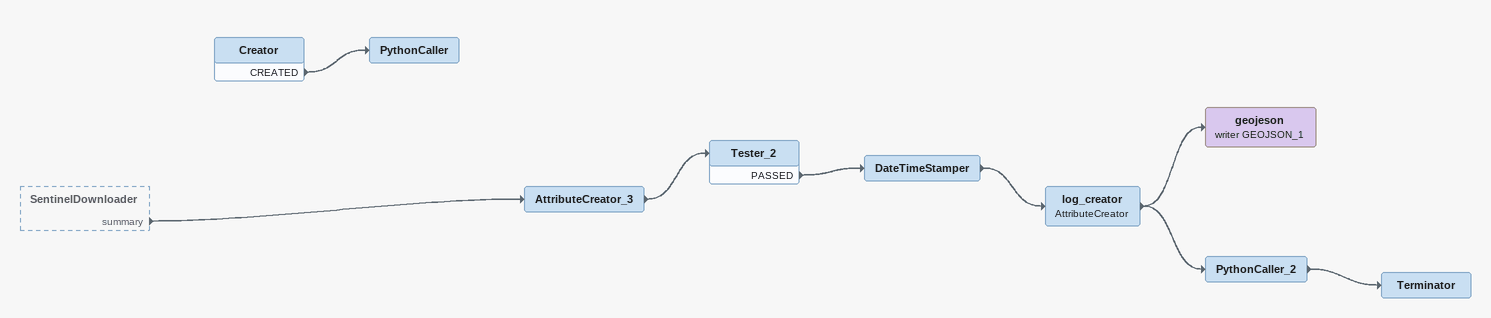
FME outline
SentinelDownloader [outside]
    summary -> AttributeCreator_3
AttributeCreator_3
    -> Tester_2
Tester_2
    PASSED -> DateTimeStamper
DateTimeStamper
    -> log_creator
log_creator: AttributeCreator
    -> geojeson (writer GEOJSON_1)
    -> PythonCaller_2
geojeson (writer GEOJSON_1)
PythonCaller_2
    -> Terminator
Terminator
Creator
    CREATED -> PythonCaller
PythonCaller
